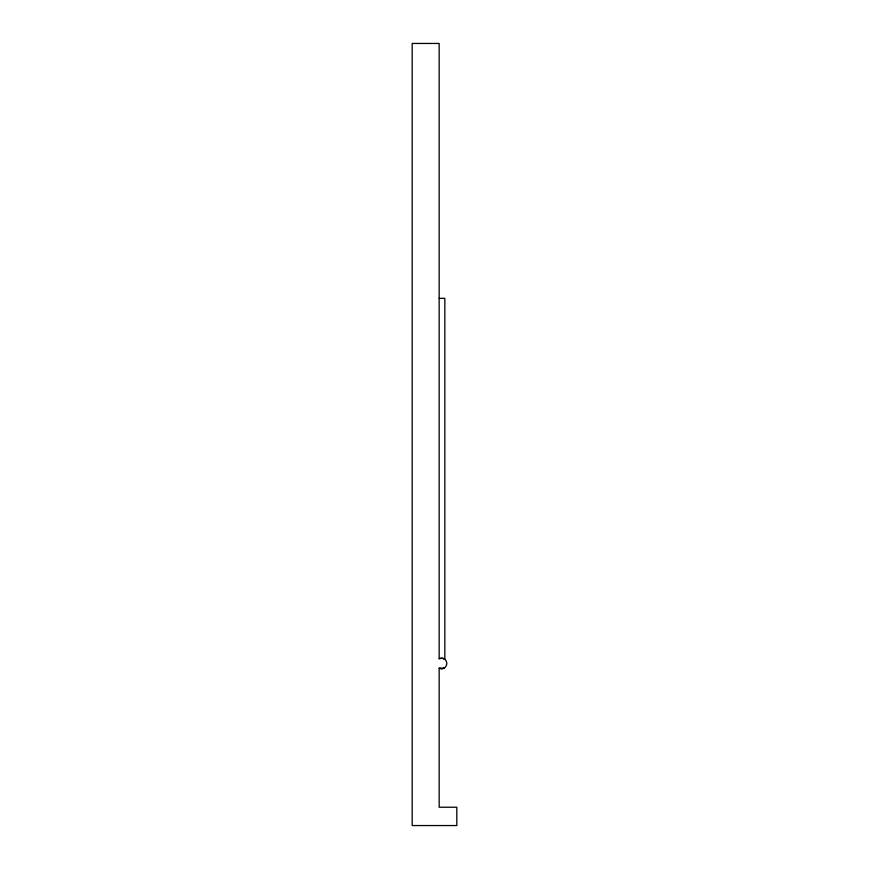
<?xml version="1.0" encoding="UTF-8"?>
<svg xmlns="http://www.w3.org/2000/svg" width="869" height="869" viewBox="0 0 869 869"><rect width="100%" height="100%" fill="white"/><g stroke="black" fill="none" stroke-linecap="round" stroke-linejoin="round"><path stroke-width="1.3" d="M444.331 667.979L442.669 668.663L439.16 668.261L439.16 807.225L456.822 807.225L456.822 825.55L412.178 825.55L412.178 43.45L439.16 43.45L439.16 658.659A5.333 5.333 0 0 1 446.829 663.46A5.333 5.333 0 0 1 439.16 668.261L443.646 668.261M439.16 658.659L442.669 658.257L444.83 659.386L444.83 298.339L439.16 298.339"/></g></svg>
